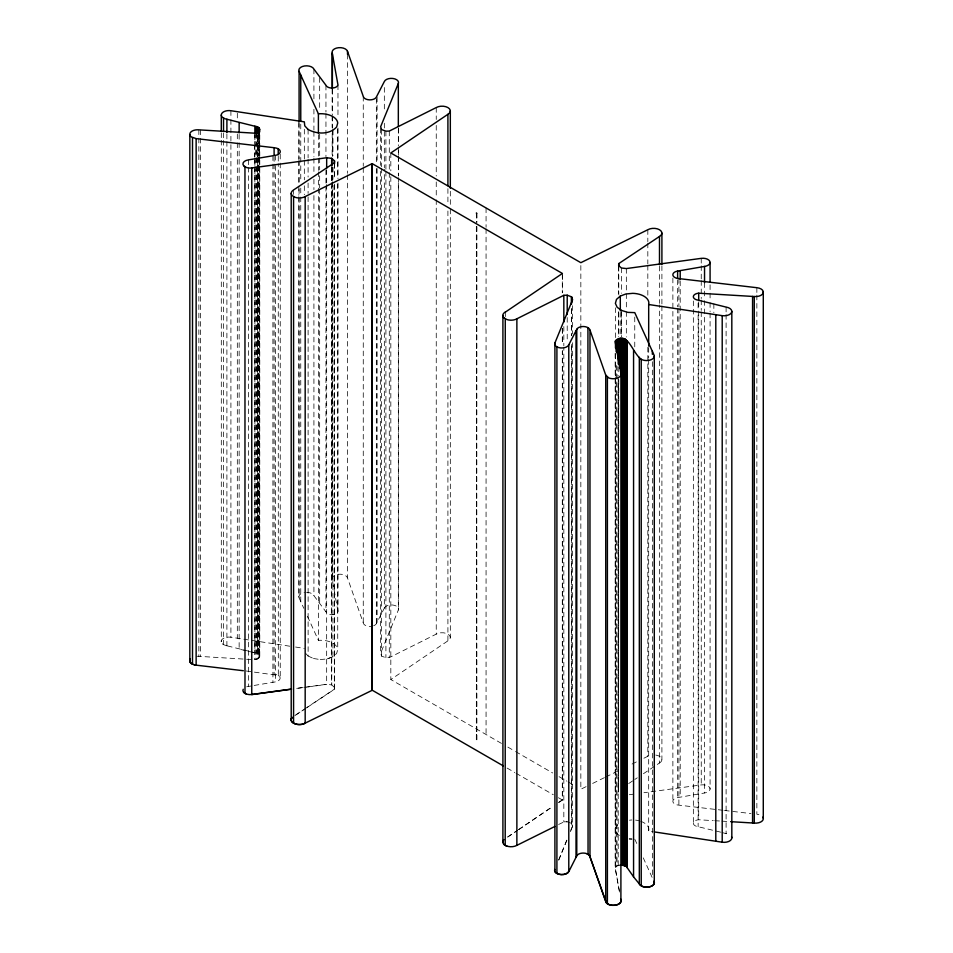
<?xml version="1.0" encoding="UTF-8"?>
<svg xmlns="http://www.w3.org/2000/svg" width="953" height="953" viewBox="0 0 953 953"><rect width="100%" height="100%" fill="white"/><g stroke="black" fill="none" stroke-linecap="round" stroke-linejoin="round"><path stroke-width="0.71" stroke-dasharray="4.76 3.57" d="M307.2 707.436L334.336 689.353L334.503 181.678M337.731 183.989L337.731 649.553L336.623 653.544L332.835 656.903M619.426 835.459L617.163 833.839L615.388 829.932L616.496 825.941L620.189 822.665M616.615 826.013L615.507 830.003L617.282 833.911M254.415 158.46L254.415 659.726L258.156 658.63L259.776 656.391L259.776 131.335M501.445 743.4L390.825 679.537L447.91 640.857A8.243 4.765 0 0 0 447.91 634.126A8.243 4.765 0 0 0 436.248 634.126L389.289 657.63L385.905 657.725L381.629 656.14L380.64 653.27L398.33 610.027L398.33 181.642M558.661 859.999L566.952 839.724M570.823 830.266L572.479 826.215L572.598 341.377M558.78 860.071L567.071 839.796M570.382 831.695L572.598 826.287L571.609 823.404L571.609 344.45M619.462 892.032L615.15 867.992L617.056 865.836L619.521 865.038M373.659 625.764A6.695 3.86 0 0 0 376.34 623.655L384.333 608.121L384.333 169.324M507.639 836.984L517.348 830.397M518.563 829.575L552.585 806.536M558.661 802.414L562.294 799.948L562.294 350.74M507.758 837.044L517.479 830.468M518.694 829.646L552.704 806.595M558.78 802.486L562.413 800.02L562.413 350.811M295.978 714.762L303.376 709.83M304.615 709.008L334.217 689.281M294.858 715.643L305.961 708.258M628.658 783.557L633.59 780.269M634.817 779.447L637.283 777.803M643.454 773.693L659.488 763.019L659.488 304.889M476.44 739.54L476.917 223.669M476.321 226.433L476.655 739.659M476.917 739.814L476.655 223.514M558.613 824.464L563.95 821.927L567.333 821.831L571.609 823.404M586.095 786.654L580.842 789.239L580.842 262.694M592.659 783.426L604.488 777.612M605.798 776.957L618.938 770.5M632.065 764.032L637.319 761.447M643.894 758.219L647.826 756.277A8.243 4.765 0 0 1 651.53 755.05M327.141 658.88L332.954 656.7M246.696 686.815A7.183 4.146 0 0 1 248.459 686.434L252.867 685.755M254.177 685.445L275.5 681.883L275.5 164.25M723.029 810.3L678.893 805.154A6.695 3.86 0 0 1 672.878 801.676A6.695 3.86 0 0 1 677.619 797.601L704.541 792.991A7.183 4.146 0 0 0 709.89 788A7.183 4.146 0 0 0 701.241 784.915L643.966 792.717M303.161 687.494L295.823 688.495L306.223 687.161M304.626 687.292L326.665 684.29L331.763 684.933L331.715 182.178M307.688 686.97L326.784 684.361M629.278 794.719L633.685 794.123M320.232 659.524L327.26 658.952L332.811 656.748M629.445 820.199L631.839 819.973M567.214 821.76L563.831 821.855L563.831 347.357M629.135 838.914L631.922 839.009M629.242 838.974L631.994 839.081M196.711 656.295A7.755 4.479 0 0 1 198.736 656.331L252.962 659.643M720.659 832.16L698.132 826.704A6.111 3.526 0 0 1 693.343 823.082A6.111 3.526 0 0 1 698.704 819.759L713.261 820.628M714.714 820.712L720.539 821.057M722.005 821.152L730.737 821.677M246.16 670.995L278.312 675.439L278.252 163.737M724.494 810.479L750.976 813.564M289.76 646.205L230.793 637.212A7.672 4.431 0 0 0 222.18 639.296A7.672 4.431 0 0 0 223.443 644.633L227.017 645.836M295.573 647.027L304.329 648.409M313.466 658.499L320.351 659.595M640.75 821.307A16.904 9.756 0 0 1 648.683 831.052L653.055 831.719M239.143 134.444L239.143 649.1L257.524 653.496L257.417 158.115L257.536 653.496L259.776 656.391M256.333 653.055L225.039 645.336M722.017 832.529L726.103 833.649A7.672 4.431 0 0 1 729.557 834.78M307.998 655.974L313.585 658.571M507.842 747.092L514.251 750.797M515.525 751.536L552.669 772.978M559.066 776.671L566.761 781.115M568.036 781.853L574.445 785.546M476.321 739.742L476.56 223.467M507.091 768.07L514.799 772.526M516.073 773.264L553.312 794.754M558.446 797.721L562.413 800.02M278.193 675.379L279.146 676.07M222.335 643.787L223.562 644.705M334.503 687.399L331.644 684.862L331.644 186.574M305.568 653.281L308.117 656.045L308.093 194.912M306.544 592.361A7.672 4.431 0 0 1 313.918 595.673L325.95 611.814A6.111 3.526 0 0 0 332.204 614.578A6.111 3.526 0 0 0 337.97 611.492L337.97 180.129M634.758 839.176L637.271 844.525M643.251 857.855L654.032 881.573M299.087 197.795L299.087 597.912L303.804 608.3M307.462 616.317L318.397 640.368A16.904 9.756 0 0 1 337.731 649.553M347.5 174.816L347.5 577.911L363.26 622.928A6.695 3.86 0 0 0 370.812 626.383M572.479 826.215L571.49 823.344L571.49 344.39M619.331 890.686L615.269 868.064A6.111 3.526 0 0 1 619.641 865.11M332.216 182.261L332.216 579.412L337.97 611.492M756.861 287.699L756.861 293.655M756.861 295.132L756.861 814.255A7.755 4.479 0 0 1 760.518 815.22M726.103 307.092L726.103 313.037M726.103 314.526L726.103 833.649M713.857 303.769L713.857 312.691M710.08 284.828L710.08 301.196M710.08 302.685L710.08 311.607M710.08 313.096L710.08 789.072M704.541 282.791L704.541 299.159M704.541 300.648L704.541 792.991M701.241 258.358L701.241 264.303M701.241 265.792L701.241 279.181M701.241 280.67L701.241 298.515M701.241 300.004L701.241 310.416M701.241 311.905L701.241 784.915M698.704 302.125L698.704 309.57M698.704 311.059L698.704 819.759M698.132 303.125L698.132 309.07M698.132 315.014L698.132 826.704M693.343 300.993L693.343 823.082M680.204 281.016L680.204 797.161M678.893 278.598L678.893 306.866M678.893 308.355L678.893 805.154M677.619 279.979L677.619 306.747M677.619 308.236L677.619 797.601M672.878 278.097L672.878 801.676M661.906 265.816L661.906 304.495M661.906 305.984L661.906 759.648M659.488 266.209L659.488 303.399M652.352 361.723L652.352 877.868M648.683 347.642L648.683 358.054M648.683 359.543L648.683 831.052M647.826 229.733L647.826 241.633M647.826 243.11L647.826 263.933M647.826 265.422L647.826 296.657M647.826 347.237L647.826 756.277M634.758 317.087L634.758 348.321M626.335 268.567L626.335 292.368M626.335 293.858L626.335 310.213M626.335 311.702L626.335 336.993M621.57 310.452L621.57 337.231M621.356 267.996L621.356 293.286M621.356 312.62L621.356 336.421M620.284 312.393L620.189 337.767M618.783 266.554L618.783 294.811M618.783 312.655L618.783 336.457M618.783 379.592L618.616 792.086L618.616 380.056M618.616 265.53L618.616 293.786M618.616 311.643L618.616 336.921M618.211 367.06L618.211 375.982M618.211 377.471L618.211 865.348M617.056 366.059L617.056 865.836M616.138 365.202L616.138 866.468M615.483 354.028L615.483 867.194M615.388 307.843L615.388 337.588M615.388 353.944L615.388 376.256M615.388 377.745L615.388 829.932M615.15 353.337L615.15 867.992M572.598 305.687L572.598 333.943M571.609 308.76L571.609 335.527M571.49 308.689L571.502 335.492M567.214 317.516L567.214 341.317M563.831 326.534L563.831 345.879M562.413 274.952L562.413 292.797M562.413 328.499L562.413 344.867M562.294 273.392L562.294 292.738M562.294 328.428L562.294 344.795M505.328 312.143L505.328 316.599M486.066 207.968L486.066 227.314M486.066 228.803L486.066 734.525M476.917 213.258L476.917 222.18M476.655 213.103L476.798 222.252M476.44 212.984L476.56 222.252M476.321 213.186L476.417 220.679M450.328 191.267L450.328 207.623M450.328 209.112L450.328 637.497M447.91 188.682L447.91 205.038M447.91 210.994L447.91 640.857M436.248 107.57L436.248 119.47M436.248 125.427L436.248 175.995M436.248 181.94L436.248 198.307M436.248 199.796L436.248 634.126M398.521 128.5L398.521 144.868M398.521 150.812L398.521 155.279M398.521 156.768L398.521 176.102M398.521 177.592L398.521 608.943M398.33 128.095L398.33 145.94M398.33 147.429L398.33 154.862M398.33 156.352L398.33 175.686M390.825 152.98L390.825 170.825M390.825 176.781L390.825 679.537M389.289 131.073L389.289 171.242M389.289 172.719L389.289 657.63M385.905 131.169L385.905 169.848M385.905 171.337L385.905 657.725M384.333 87.509L384.333 111.31M384.333 123.211L384.333 167.835M381.629 129.596L381.629 166.775M381.629 168.264L381.629 656.14M380.64 128.202L380.64 165.393M380.64 171.337L380.64 653.27M377.102 97.099L377.102 162.546M377.102 168.502L377.102 622.166M376.34 98.6L376.34 162.558M376.34 168.502L376.34 623.655M363.26 96.372L363.26 166.287M363.26 167.776L363.26 622.928M347.5 54.333L347.5 173.327M337.97 84.936L337.97 117.66M337.97 128.071L337.97 178.64M337.731 128.953L337.731 178.032M334.503 163.821L334.503 180.188M334.336 162.808L334.336 179.164M334.336 185.12L334.336 689.353M333.026 130.18L332.931 155.553M333.026 167.371L332.931 179.355M333.026 185.216L332.931 656.82M332.383 89.534L332.383 114.813M332.383 116.302L332.383 128.202M332.383 129.691L332.383 156.471M332.383 166.882L332.383 180.26M332.383 181.749L332.383 580.389M332.132 88.879L332.132 114.169M332.132 115.647L332.132 127.547M332.216 133.182L332.132 155.816M332.216 167.394L332.132 181.094M331.715 167.299L331.763 180.689M331.644 167.24L331.644 180.629M326.665 169.646L326.665 183.024M326.665 184.513L326.665 684.29M325.95 85.27L325.95 112.037M325.95 113.526L325.95 156.661M325.95 170.051L325.95 184.93M325.95 186.419L325.95 611.814M319.672 77.681L319.672 110.405M319.672 134.194L319.672 156.506M319.672 157.995L319.672 169.896M319.672 175.852L319.672 187.753M319.672 189.23L319.672 602.737M318.397 134.647L318.397 156.959M318.397 158.436L318.397 170.337M318.397 171.826L318.397 186.705M318.397 188.194L318.397 640.368M313.918 69.116L313.918 98.862M313.918 109.273L313.918 130.096M313.918 131.585L313.918 156.876M313.918 158.365L313.918 173.232M313.918 179.188L313.918 189.599M313.918 195.544L313.918 595.673M308.093 129.465L308.093 157.733M308.093 159.211L308.093 177.067M308.093 183.012L308.093 193.423M304.329 129.298L304.329 159.044M304.329 160.533L304.329 179.867M304.329 185.823L304.329 194.746M300.767 124.152L300.767 182.166M300.767 188.11L300.767 195.544M300.767 197.033L300.767 601.617M299.087 123.425L299.087 159.127M299.087 160.604L299.087 182.916M299.087 188.873L299.087 196.306M298.837 122.282L298.837 159.461M298.837 160.95L298.837 184.751M298.837 186.24L298.837 195.162M298.837 196.652L298.837 596.769M293.631 189.921L293.631 194.376M280.242 154.219L280.242 161.665M280.242 163.154L280.242 677.797M278.252 156.292L278.252 162.248M275.5 155.327L275.5 162.76M274.107 156.637L274.107 162.582M274.107 164.071L274.107 674.259A6.695 3.86 0 0 1 280.122 677.738A6.695 3.86 0 0 1 275.381 681.812M272.915 155.768L272.915 682.324M259.538 132.145L259.538 164.869M259.538 166.358L259.538 657.201M259.252 134.194L259.252 165.429M259.252 166.918L259.252 654.794M258.99 131.407L258.99 657.963M258.525 134.969L258.525 143.891M258.525 145.38L258.525 155.792M258.525 157.281L258.525 654.08M258.406 134.897L258.406 143.832M258.406 145.309L258.406 155.72M258.406 157.209L258.406 654.02A6.111 3.526 0 0 1 259.192 657.522A6.111 3.526 0 0 1 254.296 659.655M258.156 132.074L258.156 143.974M258.156 145.464L258.156 155.875M258.156 157.364L258.156 658.63M257.536 156.697L257.524 134.373L257.417 156.626M257.072 132.61L257.072 156.411M257.072 157.888L257.072 165.334M257.072 166.823L257.072 659.154M256.214 133.873L256.214 156.185M256.214 157.674L256.214 165.107M256.214 166.596L256.214 652.984M255.797 132.979L255.797 156.78M255.797 158.269L255.797 659.536M254.868 135.088L254.868 142.521M254.868 144.01L254.868 652.722M254.415 133.17L254.415 143.581M254.415 145.07L254.415 156.971M248.578 159.949L248.578 165.893M248.578 167.383L248.578 686.494M237.321 113.181L237.321 120.626M237.321 134.004L237.321 141.449M237.321 142.938L237.321 638.248M230.912 110.727L230.912 118.16M230.912 119.649L230.912 637.283M226.897 134.099L226.897 140.043M226.897 141.532L226.897 645.777M223.514 132.991L223.514 138.935M223.514 140.425L223.514 644.669M221.299 132.872L221.299 138.828M221.299 140.317L221.299 641.583M200.547 129.953L200.547 656.51M198.855 129.846L198.855 656.403M384.333 608.121A7.183 4.146 0 0 1 392.981 605.036A7.183 4.146 0 0 1 398.33 610.027M332.216 579.412A7.755 4.479 0 0 1 338.553 574.242A7.755 4.479 0 0 1 347.5 577.911M299.087 597.912A7.672 4.431 0 0 1 304.555 592.516M655.795 755.05A8.243 4.765 0 0 1 659.488 763.019M635.556 820.104A16.904 9.756 0 0 1 639.534 820.914"/><path stroke-width="1.43" d="M331.644 165.751L331.644 158.317L334.503 160.854L334.336 162.808L293.631 189.921A8.243 4.765 0 0 0 292.321 195.663L295.216 197.342A8.243 4.765 0 0 0 305.174 196.58L372.158 163.618L562.413 273.463L505.328 312.143M332.216 88.558L332.216 52.856A7.755 4.479 0 0 1 338.553 47.698A7.755 4.479 0 0 1 347.5 51.355L363.26 96.372A6.695 3.86 0 0 0 369.276 99.851A6.695 3.86 0 0 0 376.34 97.111L384.333 81.565A7.183 4.146 0 0 1 392.981 78.48A7.183 4.146 0 0 1 398.33 83.471L380.64 126.713L381.629 129.596L385.905 131.169L389.289 131.073L436.248 107.57A8.243 4.765 0 0 1 447.91 107.57A8.243 4.765 0 0 1 447.91 114.312L390.825 152.98L580.842 262.694L647.826 229.733A8.243 4.765 0 0 1 659.488 229.733A8.243 4.765 0 0 1 659.488 236.463L618.783 263.576L618.616 265.53L621.356 267.996L626.335 268.567L701.241 258.358A7.183 4.146 0 0 1 709.89 261.444A7.183 4.146 0 0 1 704.541 266.435L677.619 271.057A6.695 3.86 0 0 0 672.878 275.131A6.695 3.86 0 0 0 678.893 278.598L756.861 287.699A7.755 4.479 0 0 1 763.21 292.869A7.755 4.479 0 0 1 754.264 296.526L698.704 293.202A6.111 3.526 0 0 0 693.343 296.538A6.111 3.526 0 0 0 698.132 300.147L726.103 307.092A7.672 4.431 0 0 1 731.57 312.501A7.672 4.431 0 0 1 722.207 315.657L648.683 304.507A16.904 9.756 0 0 0 632.768 293.333L625.859 293.989L620.332 296.061L616.496 299.385L615.388 303.376L617.163 307.283L621.654 310.511M589.859 330A6.695 3.86 0 0 0 583.844 326.534A6.695 3.86 0 0 0 576.779 329.273L568.786 344.819L568.786 871.364A7.183 4.146 0 0 1 558.387 874.068L555.79 872.662A7.183 4.146 0 0 1 554.908 869.529L554.908 342.973L572.598 299.73L571.49 296.788L571.502 304.257M621.535 310.44L627.86 312.37L634.758 312.632L654.032 355.016A7.672 4.431 0 0 1 651.256 359.662A7.672 4.431 0 0 1 642.751 359.96C633.066 356.422 628.277 328.856 615.15 341.436L620.903 373.516A7.755 4.479 0 0 1 617.389 378.055A7.755 4.479 0 0 1 608.776 377.924L605.739 375.089L589.978 330.072L589.978 856.628L605.739 901.645L605.739 375.089M576.779 329.273L576.779 855.818L568.905 871.435A7.183 4.146 0 0 1 556.981 873.508A7.183 4.146 0 0 1 554.789 869.458M476.798 213.329L476.321 213.055M504.018 317.885L506.913 319.565A8.243 4.765 0 0 0 516.871 318.802L563.831 295.299L567.214 295.204L571.609 296.859L571.609 302.804M503.899 839.605A8.243 4.765 0 0 0 506.019 845.764A8.243 4.765 0 0 0 516.871 845.359L554.825 826.489M292.202 717.383A8.243 4.765 0 0 0 293.512 723.136L295.216 723.887A8.243 4.765 0 0 0 305.174 723.136L372.278 690.246L372.278 163.69M243.897 165.953L246.327 167.442A7.183 4.146 0 0 0 251.759 167.954L326.665 157.745L331.763 158.377L331.763 165.822M243.218 689.269A7.183 4.146 0 0 0 251.759 694.511L291.415 689.102M251.878 694.57L291.535 689.174M620.915 864.895L626.061 866.265M730.737 821.677L754.264 823.082A7.755 4.479 0 0 0 762.841 817.114M257.536 126.94C262.135 128.75 258.168 133.837 254.415 133.17L198.855 129.846A7.755 4.479 0 0 0 190.993 131.883A7.755 4.479 0 0 0 191.231 136.851L196.139 138.614L274.107 147.703L274.107 155.148M243.337 670.721L196.139 665.158L196.139 138.614M654.508 831.945L722.207 842.202A7.672 4.431 0 0 0 731.559 836.758M194.198 664.813L196.258 665.23M308.117 129.489L304.757 125.844L304.329 121.853L230.912 110.727A7.672 4.431 0 0 0 222.859 112.335A7.672 4.431 0 0 0 222.335 117.243L225.039 118.78L257.417 126.88L257.536 132.896M189.909 660.06A7.755 4.479 0 0 0 191.231 663.407L194.317 664.884M554.908 342.973A7.183 4.146 0 0 0 555.79 346.118L558.387 347.511A7.183 4.146 0 0 0 568.786 344.819M506.913 846.109L505.209 845.359L505.269 318.838M586.845 853.721L588.049 854.269L587.93 327.641M307.998 129.417C316.599 134.337 329.655 134.838 336.623 126.987L337.731 122.997A16.904 9.756 0 0 0 318.397 113.812L299.087 71.368A7.672 4.431 0 0 1 304.555 65.96A7.672 4.431 0 0 1 313.918 69.116L325.95 85.27A6.111 3.526 0 0 0 332.204 88.033A6.111 3.526 0 0 0 337.97 84.936L332.216 52.856M244.873 693.308L246.327 693.998M607.287 903.682L608.776 904.48A7.755 4.479 0 0 0 617.389 904.611A7.755 4.479 0 0 0 620.903 900.073L620.915 338.351M620.284 296.026L620.332 310.94M503.244 765.855L372.158 690.175L372.158 163.618M278.193 148.823L278.252 154.815M587.93 854.198L589.538 855.687L606.334 902.765M504.018 844.441L505.328 845.43M305.294 723.208A8.243 4.765 0 0 1 293.631 723.208L292.321 722.219A8.243 4.765 0 0 1 292.321 717.454M639.963 884.884L641.286 885.873A7.672 4.431 0 0 0 650.542 886.6A7.672 4.431 0 0 0 654.151 881.632M243.897 692.497L244.992 693.379L244.957 166.799M626.824 866.956L625.954 866.206L625.954 339.649M606.215 902.694L607.395 903.742A7.755 4.479 0 0 0 616.615 904.957A7.755 4.479 0 0 0 621.022 900.144L620.856 899.167M633.447 876.736L639.32 883.884L639.32 357.327M639.201 883.812L640.082 884.956M627.169 867.659L633.566 876.808L633.566 350.263M626.705 866.885L627.288 867.73L627.288 341.186M763.282 291.701L763.282 818.246M754.264 296.526L754.264 823.082M752.572 296.431L752.572 822.975M731.821 311.345L731.821 837.901M722.207 315.657L722.207 842.202M715.798 314.681L715.798 841.237M710.08 262.516L710.08 281.862M704.541 266.435L704.541 282.791M698.704 293.202L698.704 300.636M680.204 270.604L680.204 279.539M677.619 271.057L677.619 278.49M661.906 233.092L661.906 264.326M659.488 236.463L659.488 264.72M654.282 356.16L654.282 882.716M652.352 351.312L652.352 354.29M648.683 304.507L648.683 346.153M641.238 359.281L641.238 885.837L642.751 886.516A7.672 4.431 0 0 0 651.256 886.219A7.672 4.431 0 0 0 654.032 881.573M625.037 339.137L625.037 865.693A6.111 3.526 0 0 0 621.046 864.967M624.918 339.065L624.918 865.622M623.703 338.649L623.703 865.205M622.345 338.41L622.345 864.955M619.521 338.482L619.521 368.227M618.783 263.576L618.783 266.554M618.211 338.803L618.211 364.082M617.056 339.292L617.056 352.67M616.138 339.911L616.138 351.812M615.483 340.638L615.483 348.083M607.395 377.185L607.395 903.742M576.017 330.762L576.017 857.319M567.214 295.204L567.214 314.538M563.831 295.299L563.831 322.078M556.909 346.904L556.909 873.46M516.871 318.802L516.871 845.359M502.91 315.503L502.91 842.059M450.328 110.941L450.328 188.289M447.91 114.312L447.91 185.704M398.33 83.471L398.33 126.606M347.5 51.355L347.5 54.333M334.503 160.854L334.503 163.821M332.383 53.833L332.383 88.045M326.665 157.745L326.665 168.157M318.397 113.812L318.397 133.158M305.174 196.58L305.174 723.136M300.767 75.061L300.767 121.174M299.087 71.368L299.087 121.936M293.572 196.616L293.572 723.16M291.213 193.28L291.213 719.837M259.681 129.024L259.681 132.002M259.252 128.238L259.252 132.705M258.525 127.535L258.525 133.48M258.406 127.464L258.406 133.408M257.417 126.88L257.417 132.824M256.214 126.427L256.214 133.873M254.868 126.165L254.868 133.599M251.759 167.954L251.759 694.511M239.143 122.544L239.143 132.955M226.897 119.22L226.897 132.61M223.514 118.112L223.514 131.502M221.299 115.027L221.299 131.395M192.506 137.649L192.506 664.205M189.838 134.683L189.838 661.239M576.779 855.818A6.695 3.86 0 0 1 583.844 853.078A6.695 3.86 0 0 1 589.859 856.556M192.482 664.193A7.755 4.479 0 0 1 190.386 658.88M503.899 317.814A8.243 4.765 0 0 1 505.209 312.072M243.777 165.882A7.183 4.146 0 0 1 248.459 159.878L275.5 155.327A6.695 3.86 0 0 0 280.242 151.253A6.695 3.86 0 0 0 274.226 147.775"/></g></svg>
